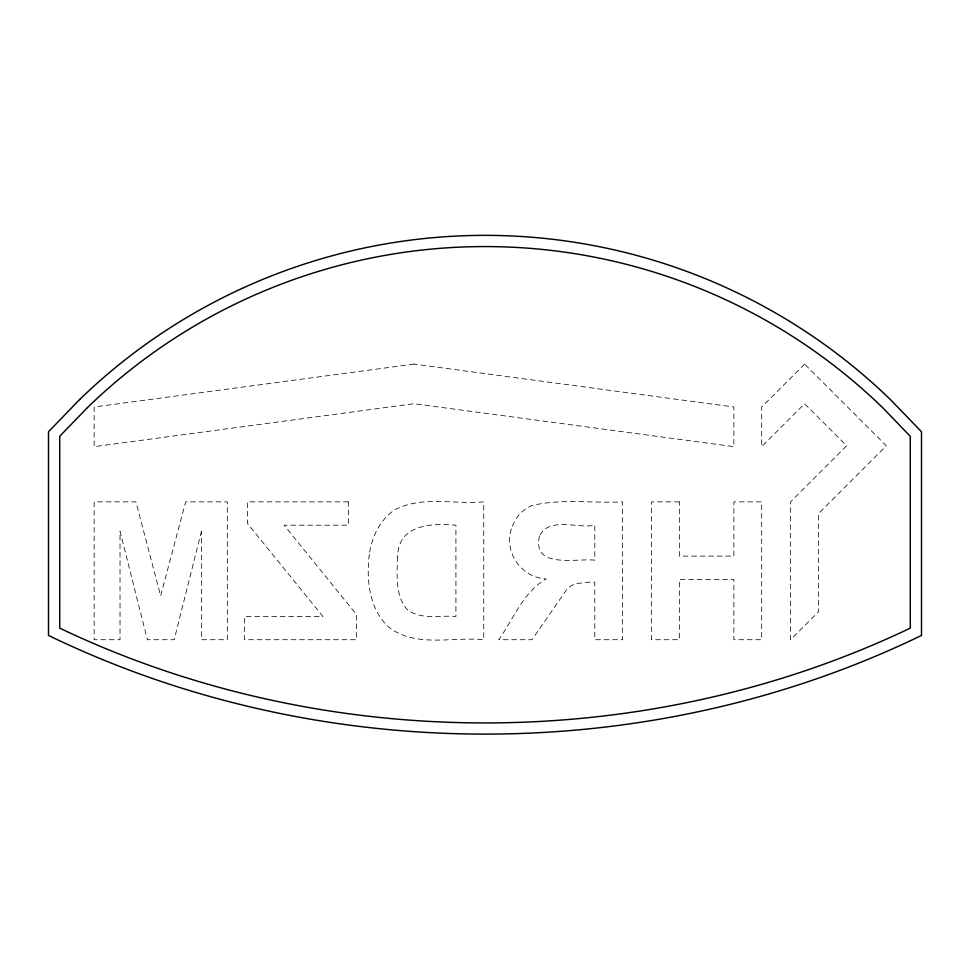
<?xml version="1.0" encoding="UTF-8"?>
<svg xmlns="http://www.w3.org/2000/svg" width="970" height="970" viewBox="0 0 970 970"><rect width="100%" height="100%" fill="white"/><g stroke="black" fill="none" stroke-linecap="round" stroke-linejoin="round"><path stroke-width="0.73" stroke-dasharray="4.85 3.64" d="M397.664 556.756C396.972 574.361 394.948 594.974 407.06 609.427C420.725 620.254 439.895 615.041 455.912 616.483L455.912 525.182C431.213 523.194 398.1 524.297 397.664 556.756M369.315 554.27C366.296 579.102 368.855 607.014 387.175 625.795C413.875 648.554 452.25 636.49 483.751 639.715L483.751 501.854C454.663 504.618 422.58 495.634 395.384 509.456C380.107 519.326 371.849 536.701 369.315 554.27M511.396 528.965C503.636 552.573 521.581 577.926 546.28 578.872C523.072 592.112 513.603 619.054 498.701 639.715L531.984 639.715L566.783 589.445L570.845 585.928L575.149 583.71L589.154 582.158L594.804 582.158L594.804 639.715L622.631 639.715L622.631 501.854C592.512 503.43 561.557 498.386 531.936 505.576C521.751 509.699 514.67 518.635 511.396 528.965M539.502 536.01C531.548 569.329 576.847 558.089 594.804 560.163L594.804 525.182C577.877 528.989 549.214 516.234 539.502 536.01M201.457 531.196L174.188 639.715L147.391 639.715L120.025 531.196L120.025 639.715L94.163 639.715L94.163 501.854L135.921 501.854L160.644 595.895L185.658 501.854L227.319 501.854L227.319 639.715L201.457 639.715L201.457 531.196M804.615 364.089L761.705 406.988L761.705 446.649L804.615 403.738L846.664 445.788L790.586 501.854L790.586 639.715L818.631 611.67L818.631 513.47L886.313 445.788L804.615 364.089M414.02 364.089L94.163 406.988L94.163 446.649L414.02 403.714L733.878 446.649L733.878 406.988L414.02 364.089M348.339 501.854L247.447 501.854L247.447 523.485L322.949 616.483L244.525 616.483L244.525 639.715L356.524 639.715L356.524 614.604L284.113 525.182L348.339 525.182L348.339 501.854M679.339 501.854L651.5 501.854L651.5 639.715L679.339 639.715L679.339 579.442L733.878 579.442L733.878 639.715L761.705 639.715L761.705 501.854L733.878 501.854L733.878 556.113L679.339 556.113L679.339 501.854"/><path stroke-width="1.45" d="M79.661 399.495L48.5 431.759L48.5 635.435C319.991 766.991 650.009 766.991 921.5 635.435L921.5 431.759L890.339 399.495A582.558 582.558 0 0 0 79.661 399.495M87.47 407.545L59.716 436.294L59.716 628.148C324.683 754.527 645.317 754.527 910.284 628.148L910.284 436.294L882.53 407.545A571.33 571.33 0 0 0 87.47 407.545"/></g></svg>
